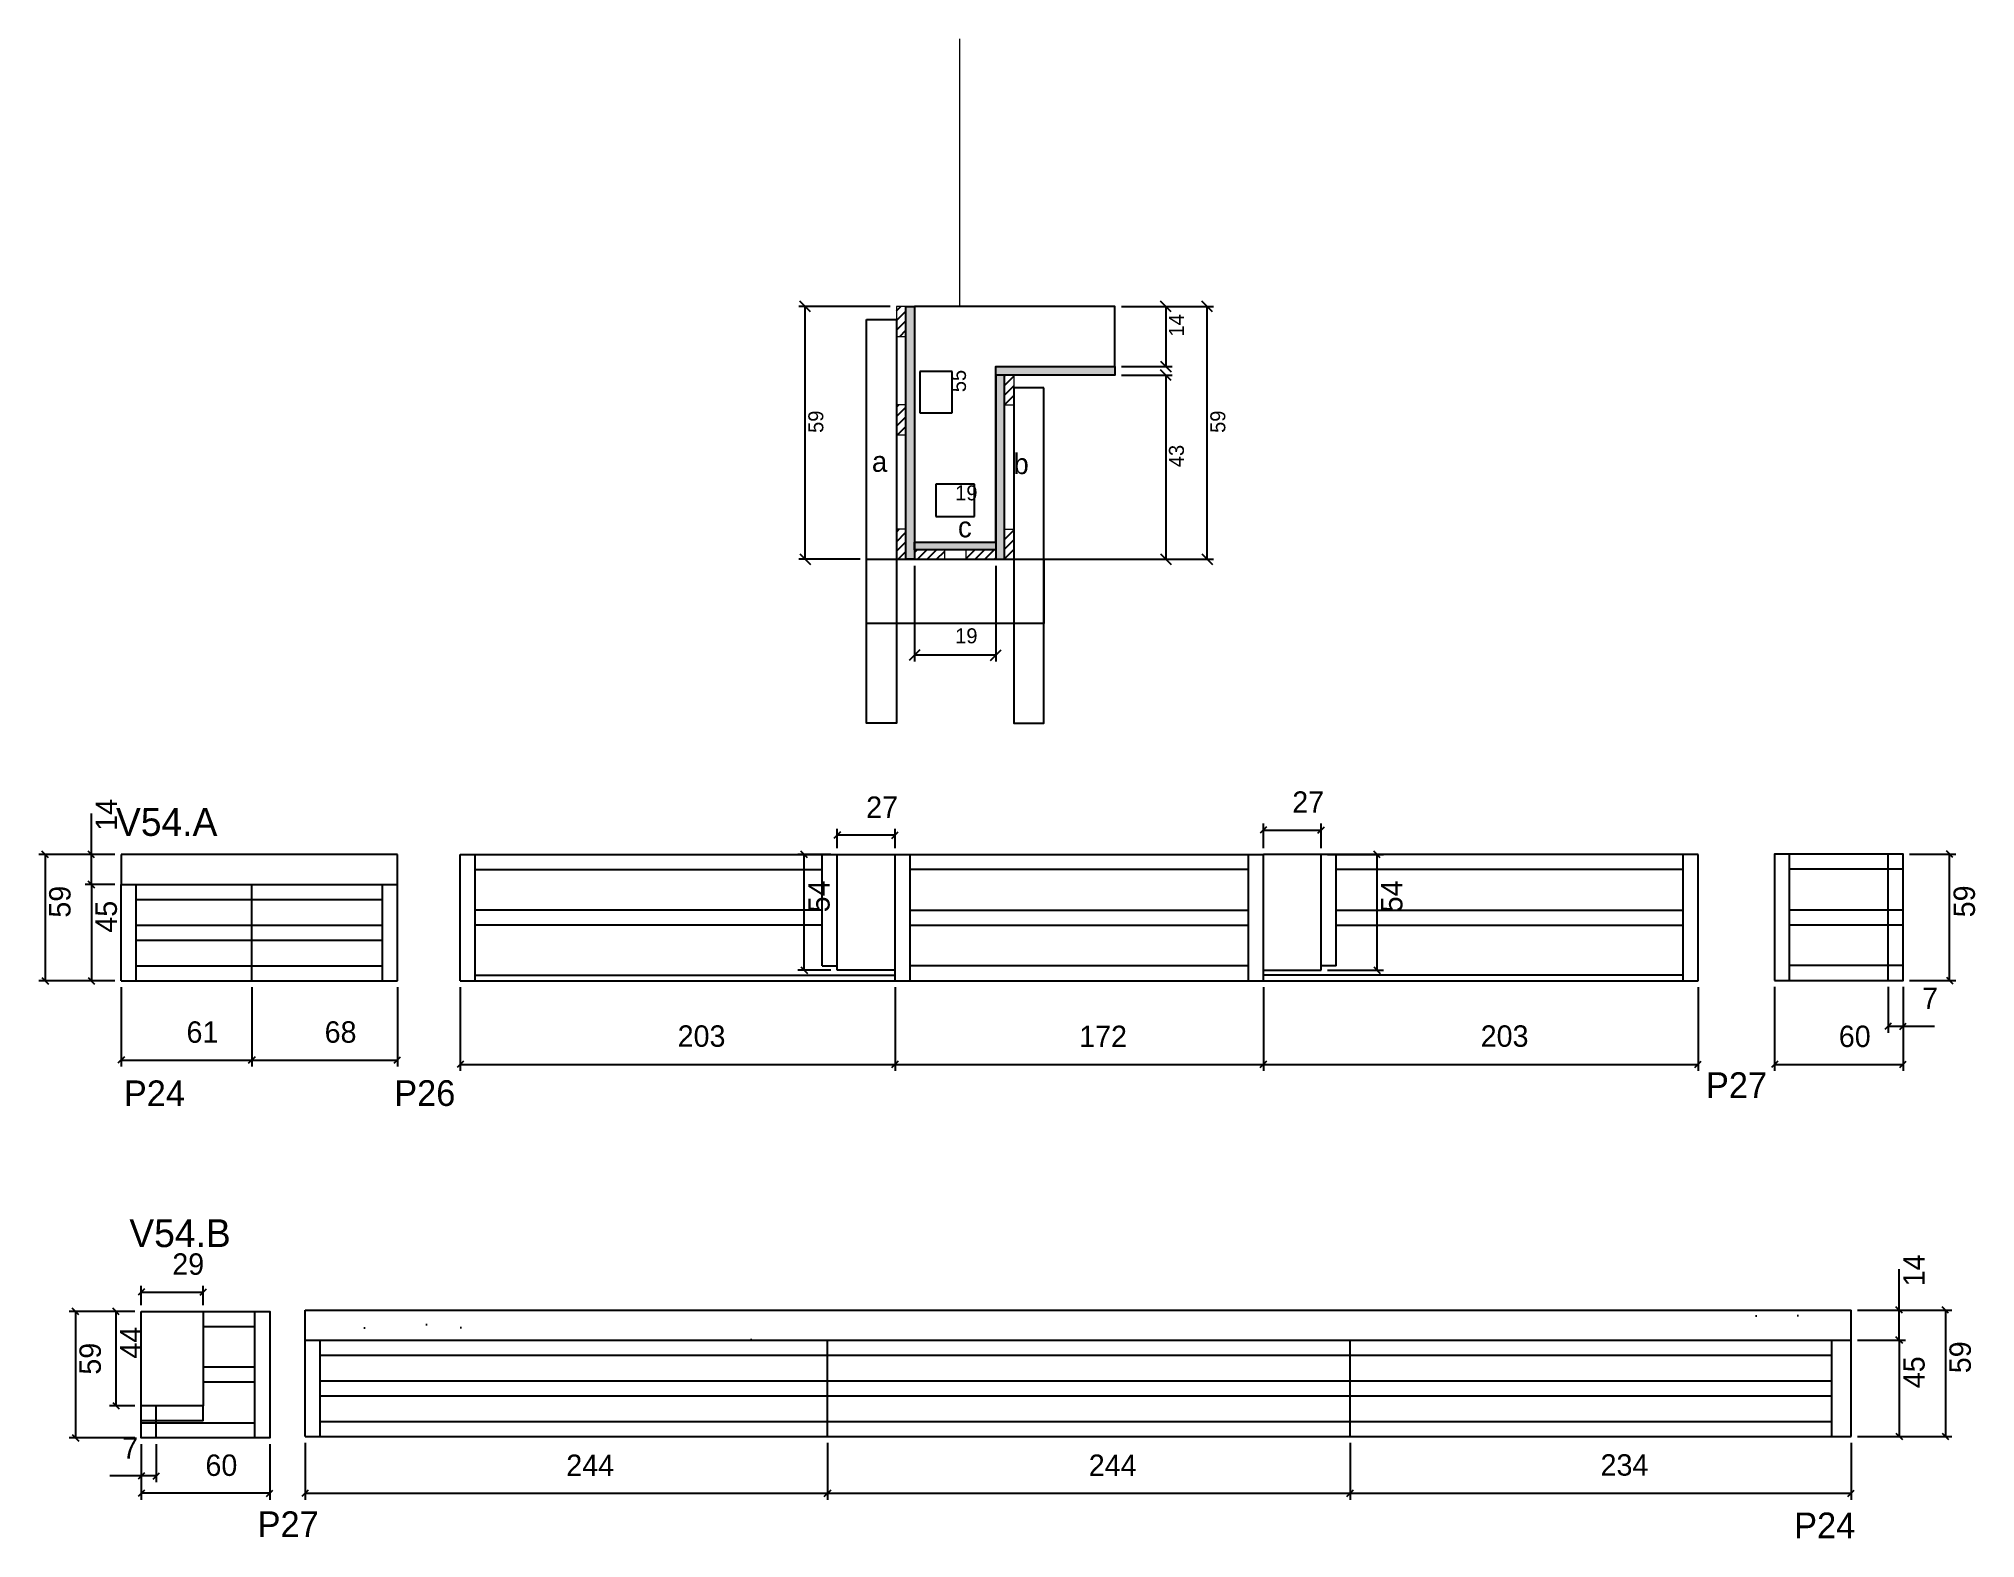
# Model space of a CAD drawing. Header units: metres. Extents: x 7645 to 8550, y 7693 to 8393.
import ezdxf

# ---------------------------------------------------------------- set-up
doc = ezdxf.new("R2010")
doc.units = ezdxf.units.M
for name, color, linetype in [('00 - FELIPE', 7, 'Continuous'), ('5', 7, 'Continuous'), ('CONCRETO', 7, 'Continuous'), ('COTA', 7, 'Continuous'), ('Cota Seção (2x)', 7, 'Continuous'), ('detalhes', 7, 'Continuous'), ('Hachura', 7, 'Continuous'), ('Madeira', 7, 'Continuous'), ('Painéis', 7, 'Continuous'), ('SARR_2.2x7', 7, 'Continuous'), ('SARR_3.5x7', 7, 'Continuous'), ('Texto Seção', 7, 'Continuous')]:
    doc.layers.add(name, color=color, linetype=linetype)

msp = doc.modelspace()

# ---------------------------------------------------------------- hatches: boundary and pattern name
at = {"layer": 'COTA'}
h = msp.add_hatch(dxfattribs=at)
h.set_pattern_fill('AR-CONC')
h.paths.add_polyline_path([(7813.01, 8012.31), (7684.01, 8012.31), (7684.01, 7998.31), (7813.01, 7998.31), (7813.01, 8012.31)])
h = msp.add_hatch(dxfattribs=at)
h.set_pattern_fill('AR-CONC')
h.paths.add_polyline_path([(8491.85, 7799.64), (8491.85, 7785.64), (7769.85, 7785.64), (7769.85, 7799.64), (8491.85, 7799.64)])
at = {"layer": 'Hachura'}
h = msp.add_hatch(dxfattribs=at)
h.set_pattern_fill('ANSI31')
h.paths.add_polyline_path([(8046.07, 8254.12), (8050.47, 8254.12), (8050.47, 8268.12), (8046.07, 8268.12), (8046.07, 8254.12)])
h = msp.add_hatch(color=7, dxfattribs=at)
h.dxf.hatch_style = 1
h.paths.add_polyline_path([(8050.47, 8268.12), (8054.47, 8268.12), (8054.47, 8150.12), (8050.47, 8150.12), (8050.47, 8268.12)])
h = msp.add_hatch(color=7, dxfattribs=at)
h.dxf.hatch_style = 1
h.paths.add_polyline_path([(8092.47, 8236.12), (8092.47, 8240.12), (8148.07, 8240.12), (8148.07, 8236.12), (8092.47, 8236.12)])
h = msp.add_hatch(color=7, dxfattribs=at)
h.dxf.hatch_style = 1
h.paths.add_polyline_path([(8096.47, 8236.12), (8092.47, 8236.12), (8092.47, 8150.12), (8096.47, 8150.12), (8096.47, 8236.12)])
h = msp.add_hatch(dxfattribs=at)
h.set_pattern_fill('ANSI31')
h.paths.add_polyline_path([(8100.87, 8222.12), (8096.47, 8222.12), (8096.47, 8236.12), (8100.87, 8236.12), (8100.87, 8222.12)])
h = msp.add_hatch(dxfattribs=at)
h.set_pattern_fill('ANSI31')
h.paths.add_polyline_path([(8046.07, 8208.22), (8050.47, 8208.22), (8050.47, 8222.22), (8046.07, 8222.22), (8046.07, 8208.22)])
h = msp.add_hatch(dxfattribs=at)
h.set_pattern_fill('ANSI31')
h.paths.add_polyline_path([(8046.07, 8150.12), (8050.47, 8150.12), (8050.47, 8164.12), (8046.07, 8164.12), (8046.07, 8150.12)])
h = msp.add_hatch(color=7, dxfattribs=at)
h.dxf.hatch_style = 1
h.paths.add_polyline_path([(8054.47, 8154.52), (8054.47, 8158.12), (8092.47, 8158.12), (8092.47, 8154.52), (8054.47, 8154.52)])
h = msp.add_hatch(dxfattribs=at)
h.set_pattern_fill('ANSI31')
h.paths.add_polyline_path([(8100.87, 8150.12), (8096.47, 8150.12), (8096.47, 8164.12), (8100.87, 8164.12), (8100.87, 8150.12)])
h = msp.add_hatch(dxfattribs=at)
h.set_pattern_fill('ANSI31')
h.paths.add_polyline_path([(8054.47, 8150.12), (8054.47, 8154.52), (8068.47, 8154.52), (8068.47, 8150.12), (8054.47, 8150.12)])
h = msp.add_hatch(dxfattribs=at)
h.set_pattern_fill('ANSI31')
h.paths.add_polyline_path([(8092.47, 8150.12), (8092.47, 8154.52), (8078.47, 8154.52), (8078.47, 8150.12), (8092.47, 8150.12)])

# ---------------------------------------------------------------- linework, layer by layer
at = {"layer": '00 - FELIPE', "color": 4, "lineweight": 25}
for p, q in [((7690.36, 7798.97), (7659.65, 7798.97)), ((7662.65, 7798.97), (7662.65, 7739.97)), ((7690.36, 7739.97), (7659.65, 7739.97))]:
    msp.add_line(p, q, dxfattribs=at)
at = {"layer": '00 - FELIPE', "color": 0, "lineweight": 25}
for p, q in [((7664.15, 7797.47), (7661.15, 7800.47)), ((7661.15, 7741.47), (7664.15, 7738.47))]:
    msp.add_line(p, q, dxfattribs=at)
at = {"layer": 'CONCRETO', "color": 251, "lineweight": 25}
msp.add_lwpolyline([(8148.07, 8240.12), (8148.07, 8268.12), (8054.47, 8268.12), (8054.47, 8240.12), (8054.47, 8240.12), (8054.47, 8158.12), (8092.47, 8158.12), (8092.47, 8240.12)], close=True, dxfattribs=at)
at = {"layer": 'COTA', "color": 4, "lineweight": 25}
for p, q in [((8043.07, 8268.12), (8000.38, 8268.12)), ((8003.38, 8150.12), (8003.38, 8268.12)), ((8151.07, 8268.12), (8194.11, 8268.12)), ((8151.07, 8268.12), (8174.79, 8268.12)), ((8171.79, 8268.12), (8171.79, 8240.12)), ((8191.11, 8150.12), (8191.11, 8268.12)), ((8151.07, 8240.12), (8174.79, 8240.12)), ((8151.07, 8236.12), (8174.79, 8236.12)), ((8171.79, 8236.12), (8171.79, 8150.12)), ((8029.07, 8150.12), (8000.38, 8150.12)), ((8103.87, 8150.12), (8194.11, 8150.12)), ((8103.87, 8150.12), (8174.79, 8150.12)), ((8054.47, 8147.12), (8054.47, 8102.39)), ((8092.47, 8147.12), (8092.47, 8102.39)), ((8092.47, 8105.39), (8054.47, 8105.39)), ((7670.11, 8012.31), (7670.11, 8031.43)), ((7681.01, 8012.31), (7645.49, 8012.31)), ((7648.49, 8012.31), (7648.49, 7953.31)), ((7681.01, 8012.31), (7667.11, 8012.31)), ((7670.11, 7998.31), (7670.11, 8012.31)), ((7681.01, 7998.31), (7667.11, 7998.31)), ((7681.01, 7998.31), (7667.11, 7998.31)), ((7670.11, 7998.31), (7670.11, 7953.31)), ((7681.01, 7953.31), (7645.49, 7953.31)), ((7681.01, 7953.31), (7667.11, 7953.31)), ((7684.01, 7950.31), (7684.01, 7913.31)), ((7745.01, 7950.31), (7745.01, 7913.31)), ((7745.01, 7950.31), (7745.01, 7913.31)), ((7813.01, 7950.31), (7813.01, 7913.31)), ((7842.37, 7950.31), (7842.37, 7911.31)), ((8045.37, 7950.31), (8045.37, 7911.31)), ((8217.37, 7950.31), (8217.37, 7911.31)), ((8420.37, 7950.31), (8420.37, 7911.31)), ((8509.1, 7950.47), (8509.1, 7929.11)), ((8516.1, 7950.47), (8516.1, 7929.11)), ((8509.1, 7932.11), (8516.1, 7932.11)), ((8516.1, 7932.11), (8530.84, 7932.11)), ((7684.01, 7916.31), (7745.01, 7916.31)), ((7745.01, 7916.31), (7813.01, 7916.31)), ((7842.37, 7914.31), (8045.37, 7914.31)), ((8217.37, 7914.31), (8420.37, 7914.31)), ((8514.28, 7799.64), (8514.28, 7818.76)), ((8494.85, 7799.64), (8517.28, 7799.64)), ((8494.85, 7799.64), (8538.9, 7799.64)), ((8514.28, 7785.64), (8514.28, 7799.64)), ((8535.9, 7799.64), (8535.9, 7740.64)), ((8494.85, 7785.64), (8517.28, 7785.64)), ((8494.85, 7785.64), (8517.28, 7785.64)), ((8514.28, 7785.64), (8514.28, 7740.64)), ((7693.36, 7736.97), (7693.36, 7719.21)), ((7700.36, 7736.97), (7700.36, 7719.21)), ((7769.85, 7737.64), (7769.85, 7711.1)), ((8013.85, 7737.64), (8013.85, 7711.1)), ((8013.85, 7737.64), (8013.85, 7711.1)), ((8257.85, 7737.64), (8257.85, 7711.1)), ((8257.85, 7737.64), (8257.85, 7711.1)), ((8491.85, 7737.64), (8491.85, 7711.1)), ((8494.85, 7740.64), (8517.28, 7740.64)), ((8494.85, 7740.64), (8538.9, 7740.64)), ((7693.36, 7722.21), (7678.62, 7722.21)), ((7700.36, 7722.21), (7693.36, 7722.21)), ((7769.85, 7714.1), (8013.85, 7714.1)), ((8013.85, 7714.1), (8257.85, 7714.1)), ((8257.85, 7714.1), (8491.85, 7714.1))]:
    msp.add_line(p, q, dxfattribs=at)
at = {"layer": 'COTA', "color": 0, "lineweight": 25}
for p, q in [((7649.99, 8010.81), (7646.99, 8013.81)), ((7671.61, 8010.81), (7668.61, 8013.81)), ((7671.61, 7996.81), (7668.61, 7999.81)), ((7668.61, 7999.81), (7671.61, 7996.81)), ((7646.99, 7954.81), (7649.99, 7951.81)), ((7668.61, 7954.81), (7671.61, 7951.81)), ((8510.6, 7933.61), (8507.6, 7930.61)), ((8514.6, 7930.61), (8517.6, 7933.61)), ((7685.51, 7917.81), (7682.51, 7914.81)), ((7743.51, 7914.81), (7746.51, 7917.81)), ((7746.51, 7917.81), (7743.51, 7914.81)), ((7811.51, 7914.81), (7814.51, 7917.81)), ((7843.87, 7915.81), (7840.87, 7912.81)), ((8043.87, 7912.81), (8046.87, 7915.81)), ((8218.87, 7915.81), (8215.87, 7912.81)), ((8418.87, 7912.81), (8421.87, 7915.81)), ((8515.78, 7798.14), (8512.78, 7801.14)), ((8537.4, 7798.14), (8534.4, 7801.14)), ((8515.78, 7784.14), (8512.78, 7787.14)), ((8512.78, 7787.14), (8515.78, 7784.14)), ((8512.78, 7742.14), (8515.78, 7739.14)), ((8534.4, 7742.14), (8537.4, 7739.14)), ((7694.86, 7723.71), (7691.86, 7720.71)), ((7698.86, 7720.71), (7701.86, 7723.71)), ((7771.35, 7715.6), (7768.35, 7712.6)), ((8012.35, 7712.6), (8015.35, 7715.6)), ((8015.35, 7715.6), (8012.35, 7712.6)), ((8259.35, 7715.6), (8256.35, 7712.6)), ((8256.35, 7712.6), (8259.35, 7715.6)), ((8490.35, 7712.6), (8493.35, 7715.6))]:
    msp.add_line(p, q, dxfattribs=at)
at = {"layer": 'COTA', "color": 241, "lineweight": 25}
for p, q in [((7813.01, 8012.31), (7684.01, 8012.31)), ((7684.01, 8012.31), (7684.01, 7998.31)), ((7813.01, 7998.31), (7813.01, 8012.31)), ((8018.37, 8012.31), (8045.37, 8012.31)), ((8244.37, 8012.31), (8217.37, 8012.31)), ((8011.37, 7960.31), (8018.37, 7960.31)), ((8251.37, 7960.31), (8244.37, 7960.31)), ((7693.36, 7754.97), (7693.36, 7798.97)), ((7693.36, 7798.97), (7722.36, 7798.97)), ((7769.85, 7799.64), (8491.85, 7799.64)), ((7769.85, 7785.64), (7769.85, 7799.64)), ((8491.85, 7785.64), (8491.85, 7799.64)), ((7722.36, 7747.97), (7722.36, 7754.97))]:
    msp.add_line(p, q, dxfattribs=at)
at = {"layer": 'COTA', "color": 0, "lineweight": 25}
for points in [[(8005.88, 8265.62), (8000.88, 8270.62)], [(8174.29, 8265.62), (8169.29, 8270.62)], [(8193.61, 8265.62), (8188.61, 8270.62)], [(8169.29, 8242.62), (8174.29, 8237.62)], [(8174.29, 8233.62), (8169.29, 8238.62)], [(8000.88, 8152.62), (8005.88, 8147.62)], [(8169.29, 8152.62), (8174.29, 8147.62)], [(8188.61, 8152.62), (8193.61, 8147.62)], [(8056.97, 8107.89), (8051.97, 8102.89)], [(8089.97, 8102.89), (8094.97, 8107.89)]]:
    msp.add_lwpolyline(points, dxfattribs=at)
at = {"layer": 'Cota Seção (2x)', "color": 180, "lineweight": 25}
for p, q in [((8072, 8237.79), (8057, 8237.79)), ((8057, 8237.79), (8057, 8218.45)), ((8072, 8218.45), (8072, 8237.79)), ((8057, 8218.45), (8072, 8218.45)), ((8082.47, 8185.12), (8064.47, 8185.12)), ((8064.47, 8185.12), (8064.47, 8170.12)), ((8082.47, 8170.12), (8082.47, 8185.12)), ((8064.47, 8170.12), (8082.47, 8170.12))]:
    msp.add_line(p, q, dxfattribs=at)
at = {"layer": 'Madeira', "color": 126, "lineweight": 18}
for points in [[(8046.07, 8254.12), (8050.47, 8254.12), (8050.47, 8268.12), (8046.07, 8268.12)], [(8100.87, 8222.12), (8096.47, 8222.12), (8096.47, 8236.12), (8100.87, 8236.12)], [(8046.07, 8208.22), (8050.47, 8208.22), (8050.47, 8222.22), (8046.07, 8222.22)], [(8046.07, 8150.12), (8050.47, 8150.12), (8050.47, 8164.12), (8046.07, 8164.12)], [(8100.87, 8150.12), (8096.47, 8150.12), (8096.47, 8164.12), (8100.87, 8164.12)], [(8054.47, 8150.12), (8054.47, 8154.52), (8068.47, 8154.52), (8068.47, 8150.12)], [(8092.47, 8150.12), (8092.47, 8154.52), (8078.47, 8154.52), (8078.47, 8150.12)]]:
    msp.add_lwpolyline(points, close=True, dxfattribs=at)
at = {"layer": 'Painéis', "color": 0, "lineweight": 25}
for p, q in [((8019.87, 8022.81), (8016.87, 8019.81)), ((8043.87, 8019.81), (8046.87, 8022.81)), ((8218.87, 8025.2), (8215.87, 8022.2)), ((8242.87, 8022.2), (8245.87, 8025.2)), ((8004.43, 8010.81), (8001.43, 8013.81)), ((8271.94, 8010.81), (8268.94, 8013.81)), ((8539.32, 8010.97), (8536.32, 8013.97)), ((8001.43, 7959.81), (8004.43, 7956.81)), ((8268.94, 7959.81), (8271.94, 7956.81)), ((8536.32, 7954.97), (8539.32, 7951.97)), ((8046.87, 7915.81), (8043.87, 7912.81)), ((8215.87, 7912.81), (8218.87, 7915.81)), ((8457.6, 7915.81), (8454.6, 7912.81)), ((8514.6, 7912.81), (8517.6, 7915.81)), ((7694.86, 7809.51), (7691.86, 7806.51)), ((7720.86, 7806.51), (7723.86, 7809.51)), ((7683.06, 7797.47), (7680.06, 7800.47)), ((7680.06, 7756.47), (7683.06, 7753.47)), ((7694.86, 7715.6), (7691.86, 7712.6)), ((7751.86, 7712.6), (7754.86, 7715.6))]:
    msp.add_line(p, q, dxfattribs=at)
at = {"layer": 'Painéis', "color": 4, "lineweight": 25}
for p, q in [((8018.37, 8015.31), (8018.37, 8024.31)), ((8045.37, 8015.31), (8045.37, 8024.31)), ((8217.37, 8015.31), (8217.37, 8026.7)), ((8217.37, 8023.7), (8244.37, 8023.7)), ((8244.37, 8015.31), (8244.37, 8026.7)), ((8045.37, 8021.31), (8018.37, 8021.31)), ((8519.1, 8012.47), (8540.82, 8012.47)), ((8537.82, 7953.47), (8537.82, 8012.47)), ((8015.37, 8012.31), (7999.93, 8012.31)), ((8002.93, 7958.31), (8002.93, 8012.31)), ((8247.37, 8012.31), (8273.44, 8012.31)), ((8270.44, 8012.31), (8270.44, 7958.31)), ((8015.37, 7958.31), (7999.93, 7958.31)), ((8247.37, 7958.31), (8273.44, 7958.31)), ((8045.37, 7950.31), (8045.37, 7911.31)), ((8217.37, 7950.31), (8217.37, 7911.31)), ((8456.1, 7950.47), (8456.1, 7911.31)), ((8516.1, 7950.47), (8516.1, 7911.31)), ((8519.1, 7953.47), (8540.82, 7953.47)), ((8045.37, 7914.31), (8217.37, 7914.31)), ((8456.1, 7914.31), (8516.1, 7914.31)), ((7693.36, 7801.97), (7693.36, 7811.01)), ((7693.36, 7808.01), (7722.36, 7808.01)), ((7722.36, 7801.97), (7722.36, 7811.01)), ((7690.36, 7798.97), (7678.56, 7798.97)), ((7681.56, 7798.97), (7681.56, 7754.97)), ((7690.36, 7754.97), (7678.56, 7754.97)), ((7693.36, 7736.97), (7693.36, 7711.1)), ((7753.36, 7736.97), (7753.36, 7711.1)), ((7753.36, 7714.1), (7693.36, 7714.1))]:
    msp.add_line(p, q, dxfattribs=at)
at = {"layer": 'Painéis', "color": 200, "lineweight": 25}
for p, q in [((7842.37, 8012.31), (8018.37, 8012.31)), ((7842.37, 7953.31), (7842.37, 8012.31)), ((8018.37, 7958.31), (8018.37, 8012.31)), ((8045.37, 7953.31), (8045.37, 8012.31)), ((8045.37, 8012.31), (8217.37, 8012.31)), ((8217.37, 7953.31), (8217.37, 8012.31)), ((8420.37, 8012.31), (8244.37, 8012.31)), ((8244.37, 7958.31), (8244.37, 8012.31)), ((8420.37, 7953.31), (8420.37, 8012.31)), ((7684.01, 7998.31), (7813.01, 7998.31)), ((7684.01, 7953.31), (7684.01, 7998.31)), ((7745.01, 7953.31), (7745.01, 7998.31)), ((7813.01, 7953.31), (7813.01, 7998.31)), ((8045.37, 7958.31), (8018.37, 7958.31)), ((8217.37, 7958.31), (8244.37, 7958.31)), ((7684.01, 7953.31), (7813.01, 7953.31)), ((7842.37, 7953.31), (8420.37, 7953.31)), ((7722.36, 7798.97), (7722.36, 7754.97)), ((7769.85, 7785.64), (8491.85, 7785.64)), ((7769.85, 7740.64), (7769.85, 7785.64)), ((8013.85, 7740.64), (8013.85, 7785.64)), ((8257.85, 7740.64), (8257.85, 7785.64)), ((8491.85, 7740.64), (8491.85, 7785.64)), ((7722.36, 7754.97), (7693.36, 7754.97)), ((7769.85, 7740.64), (8491.85, 7740.64))]:
    msp.add_line(p, q, dxfattribs=at)
for points in [[(8050.47, 8268.12), (8054.47, 8268.12), (8054.47, 8150.12), (8050.47, 8150.12)], [(8092.47, 8236.12), (8092.47, 8240.12), (8148.07, 8240.12), (8148.07, 8236.12)], [(8096.47, 8236.12), (8092.47, 8236.12), (8092.47, 8150.12), (8096.47, 8150.12)], [(8054.47, 8154.52), (8054.47, 8158.12), (8092.47, 8158.12), (8092.47, 8154.52)], [(8456.1, 7953.47), (8516.1, 7953.47), (8516.1, 8012.47), (8456.1, 8012.47)]]:
    msp.add_lwpolyline(points, close=True, dxfattribs=at)
msp.add_lwpolyline([(7722.36, 7798.97), (7753.36, 7798.97), (7753.36, 7739.97), (7693.36, 7739.97), (7693.36, 7754.97)], dxfattribs=at)
at = {"layer": 'SARR_2.2x7', "color": 40, "lineweight": 25}
for p, q in [((8463.1, 7953.47), (8463.1, 8012.47)), ((8509.1, 7953.47), (8509.1, 8012.47)), ((7849.37, 7953.31), (7849.37, 8012.31)), ((7849.37, 8005.31), (8011.37, 8005.31)), ((8011.37, 7960.31), (8011.37, 8012.31)), ((8052.37, 7953.31), (8052.37, 8012.31)), ((8210.37, 8005.31), (8052.37, 8005.31)), ((8210.37, 7953.31), (8210.37, 8012.31)), ((8251.37, 7960.31), (8251.37, 8012.31)), ((8413.37, 8005.31), (8251.37, 8005.31)), ((8413.37, 7953.31), (8413.37, 8012.31)), ((8516.1, 8005.47), (8463.1, 8005.47)), ((7691.01, 7953.31), (7691.01, 7998.31)), ((7806.01, 7953.31), (7806.01, 7998.31)), ((7691.01, 7991.31), (7745.01, 7991.31)), ((7745.01, 7991.31), (7806.01, 7991.31)), ((7849.37, 7986.39), (8011.37, 7986.39)), ((8052.37, 7986.31), (8210.37, 7986.31)), ((8251.37, 7986.31), (8413.37, 7986.31)), ((8463.1, 7986.47), (8516.1, 7986.47)), ((7691.01, 7979.31), (7745.01, 7979.31)), ((7745.01, 7979.31), (7806.01, 7979.31)), ((7849.37, 7979.39), (8011.37, 7979.39)), ((8052.37, 7979.31), (8210.37, 7979.31)), ((8251.37, 7979.31), (8413.37, 7979.31)), ((8463.1, 7979.47), (8516.1, 7979.47)), ((7691.01, 7972.31), (7745.01, 7972.31)), ((7745.01, 7972.31), (7806.01, 7972.31)), ((7691.01, 7960.31), (7745.01, 7960.31)), ((7745.01, 7960.31), (7806.01, 7960.31)), ((8210.37, 7960.31), (8052.37, 7960.31)), ((8516.1, 7960.47), (8463.1, 7960.47)), ((7849.37, 7956.04), (8045.37, 7956.04)), ((8413.37, 7955.97), (8217.37, 7955.97)), ((7746.36, 7739.97), (7746.36, 7798.97)), ((7722.36, 7791.97), (7746.36, 7791.97)), ((7776.85, 7740.64), (7776.85, 7785.64)), ((7776.85, 7778.64), (8013.85, 7778.64)), ((8013.85, 7778.64), (8257.85, 7778.64)), ((8257.85, 7778.64), (8482.85, 7778.64)), ((8482.85, 7740.64), (8482.85, 7785.64)), ((7746.36, 7772.97), (7722.36, 7772.97)), ((7746.36, 7765.97), (7722.36, 7765.97)), ((7776.85, 7766.64), (8013.9, 7766.64)), ((7776.85, 7759.64), (8013.9, 7759.64)), ((8013.85, 7766.64), (8257.85, 7766.64)), ((8013.85, 7759.64), (8257.85, 7759.64)), ((8257.85, 7766.64), (8482.85, 7766.64)), ((8257.85, 7759.64), (8482.85, 7759.64)), ((7700.36, 7739.97), (7700.36, 7754.97)), ((7722.36, 7747.97), (7693.36, 7747.97)), ((7693.36, 7746.97), (7746.36, 7746.97)), ((7776.85, 7747.64), (8013.85, 7747.64)), ((8013.85, 7747.64), (8257.85, 7747.64)), ((8257.85, 7747.64), (8482.85, 7747.64))]:
    msp.add_line(p, q, dxfattribs=at)
at = {"layer": 'SARR_3.5x7', "color": 81, "lineweight": 25}
for points in [[(8032.07, 8262.12), (8046.07, 8262.12), (8046.07, 8073.64), (8032.07, 8073.64)], [(8114.87, 8230.12), (8100.87, 8230.12), (8100.87, 8073.64), (8114.87, 8073.64)], [(8032.07, 8150.12), (8114.87, 8150.12), (8114.87, 8120.06), (8032.07, 8120.06)]]:
    msp.add_lwpolyline(points, close=True, dxfattribs=at)
at = {"layer": 'Texto Seção', "color": 252, "lineweight": 15}
msp.add_line((8075.67, 8268.12), (8075.67, 8393.12), dxfattribs=at)

# ---------------------------------------------------------------- texts
at = {"layer": '00 - FELIPE', "color": 240, "lineweight": 25}
msp.add_text('59', height=10, rotation=90, dxfattribs=at).set_placement((7674.51, 7769.47))
at = {"layer": '5', "color": 5, "lineweight": 25}
for s, rotation, p in [('P24', 359.99996, (7685.24, 7894.81)), ('P26', 0.00004, (7811.49, 7894.92)), ('P27', 0.00004, (8424.05, 7898.62)), ('P27', 359.99996, (7747.7, 7693.65)), ('P24', 0.00004, (8465.24, 7693.1))]:
    msp.add_text(s, height=12, rotation=rotation, dxfattribs=at).set_placement(p)
at = {"layer": 'COTA', "color": 1, "lineweight": 25}
for s, p in [('14', (8180.29, 8254.12)), ('59', (8011.88, 8209.12)), ('59', (8199.61, 8209.12)), ('43', (8180.29, 8193.12))]:
    msp.add_text(s, height=7, rotation=90, dxfattribs=at).set_placement(p)
msp.add_text('19', height=7, dxfattribs=at).set_placement((8073.47, 8110.89))
at = {"layer": 'COTA', "color": 240, "lineweight": 25}
for s, p in [('14', (7682.04, 8023.37)), ('59', (7660.35, 7982.81)), ('45', (7682, 7975.81)), ('14', (8526.21, 7810.7)), ('45', (8526.17, 7763.14)), ('59', (8547.76, 7770.14))]:
    msp.add_text(s, height=10, rotation=90, dxfattribs=at).set_placement(p)
for s, p in [('7', (8524.97, 7940.18)), ('61', (7714.51, 7924.41)), ('68', (7779.01, 7924.43)), ('203', (7943.87, 7922.53)), ('203', (8318.87, 7922.53)), ('7', (7684.49, 7730.28)), ('244', (7891.85, 7722.17)), ('244', (8135.85, 7722.17)), ('234', (8374.85, 7722.32))]:
    msp.add_text(s, height=10, dxfattribs=at).set_placement(p)
at = {"layer": 'Cota Seção (2x)', "color": 1, "lineweight": 25}
msp.add_text('55', height=7, rotation=90, dxfattribs=at).set_placement((8078.5, 8228.12))
msp.add_text('19', height=7, dxfattribs=at).set_placement((8073.47, 8177.62))
at = {"layer": 'detalhes', "color": 4, "lineweight": 25}
for s, p in [('a', (8034.58, 8190.95)), ('b', (8100.68, 8189.89)), ('c', (8074.77, 8160.35))]:
    msp.add_text(s, height=9.6, dxfattribs=at).set_placement(p)
at = {"layer": 'Painéis', "color": 240, "lineweight": 25}
for s, p in [('27', (8031.87, 8029.38)), ('27', (8230.87, 8031.77)), ('172', (8131.37, 7922.38)), ('60', (8486.1, 7922.41)), ('29', (7707.86, 7816.1)), ('60', (7723.36, 7722.2))]:
    msp.add_text(s, height=10, dxfattribs=at).set_placement(p)
for s, p in [('54', (8014.82, 7985.31)), ('54', (8282.33, 7985.31)), ('59', (8549.68, 7982.97)), ('44', (7693.49, 7776.97))]:
    msp.add_text(s, height=10, rotation=90, dxfattribs=at).set_placement(p)
at = {"layer": 'Texto Seção', "color": 7, "lineweight": 15}
for s, p in [('V54.A', (7681.57, 8020.99)), ('V54.B', (7687.8, 7829.02))]:
    msp.add_text(s, height=13, dxfattribs=at).set_placement(p)

doc.saveas('drawing.dxf')
